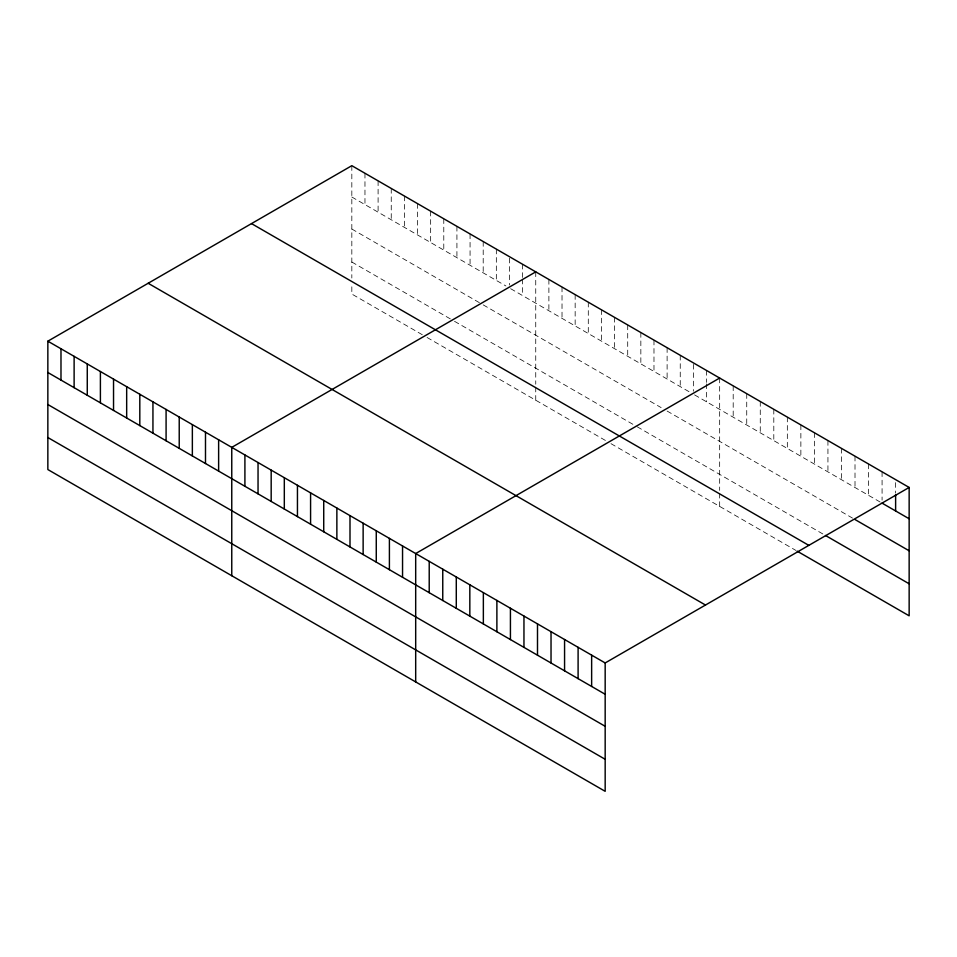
<?xml version="1.0" encoding="UTF-8"?>
<svg xmlns="http://www.w3.org/2000/svg" width="957" height="957" viewBox="0 0 957 957"><rect width="100%" height="100%" fill="white"/><g stroke="black" fill="none" stroke-linecap="round" stroke-linejoin="round"><path stroke-width="0.72" stroke-dasharray="4.79 3.59" d="M351.829 197.01L505.894 285.952M510.667 288.703L689.806 392.131M694.579 394.894L880.847 502.437M351.829 229.034L482.005 304.182M483.201 304.876L661.143 407.61M667.113 411.055L852.543 518.12M351.829 262.027L453.343 320.631M454.539 321.325L636.058 426.128M637.254 426.81L824.252 534.772M422.288 334.723L351.829 294.05L351.829 285.318M427.073 337.486L606.212 440.914M610.985 443.665L795.949 550.454M895.62 482.627L895.62 493.058M882.079 471.825L882.079 500.164M868.549 464.013L868.549 495.331M855.008 456.19L855.008 487.52M841.478 448.378L841.478 479.696M827.937 440.567L827.937 471.885M814.407 432.755L814.407 464.073M800.865 424.944L800.865 456.262M787.336 417.12L787.336 448.438M773.806 409.309L773.806 440.627M760.265 401.497L760.265 432.815M746.735 393.686L746.735 425.004M733.194 385.862L733.194 417.18M719.664 378.051L719.664 490.403M719.664 493.31L719.664 506.409M706.529 370.467L706.529 382.393M706.529 383.889L706.529 401.784M693.382 364.378L693.382 391.222M680.248 355.298L680.248 386.616M667.113 347.714L667.113 379.032M653.978 340.13L653.978 371.448M640.843 332.546L640.843 363.863M627.708 324.961L627.708 356.279M614.561 317.377L614.561 348.695M601.427 309.793L601.427 341.111M588.292 302.209L588.292 333.526M575.157 294.624L575.157 325.942M562.022 287.04L562.022 318.358M548.887 279.456L548.887 310.774M535.741 271.872L535.741 384.212M535.741 387.13L535.741 400.229M522.606 264.288L522.606 277.709M522.606 279.193L522.606 295.605M509.471 258.187L509.471 285.03M496.336 249.119L496.336 280.437M483.201 241.535L483.201 272.853M470.066 233.951L470.066 265.268M456.92 226.366L456.92 257.684M443.785 218.782L443.785 250.1M430.65 211.198L430.65 242.516M417.515 203.614L417.515 234.932M404.38 196.029L404.38 227.347M391.246 188.445L391.246 219.763M378.099 180.861L378.099 212.179M364.964 173.277L364.964 204.595M351.829 165.681L351.829 278.032"/><path stroke-width="1.44" d="M47.85 341.182L605.171 662.95L605.171 791.319L47.85 469.552L47.85 341.182L351.829 165.681L909.15 487.448L909.15 615.818L797.181 551.172M535.741 271.872L231.761 447.374L231.761 575.731M719.664 378.051L415.685 553.553L415.685 681.91M605.171 662.95L909.15 487.448M882.079 503.143L909.15 518.766M855.008 519.543L909.15 550.789M825.484 535.477L909.15 583.794M251.512 223.603L808.832 545.37M148.168 283.272L705.488 605.039M47.85 372.5L605.171 694.268M47.85 404.524L605.171 726.291M47.85 437.528L605.171 759.284M895.62 494.554L895.62 510.954M591.641 655.138L591.641 686.456M578.1 647.327L578.1 678.645M564.57 639.515L564.57 670.833M551.029 631.692L551.029 663.01M537.499 623.88L537.499 655.198M523.957 616.069L523.957 647.387M510.428 608.257L510.428 639.575M496.886 600.434L496.886 631.752M483.357 592.622L483.357 623.94M469.827 584.811L469.827 616.129M456.286 576.999L456.286 608.317M442.756 569.176L442.756 600.506M429.215 561.364L429.215 592.682M402.55 545.968L402.55 577.286M389.403 538.384L389.403 569.702M376.268 530.8L376.268 562.118M363.134 523.216L363.134 554.534M349.999 515.632L349.999 546.949M336.864 508.047L336.864 539.365M323.729 500.463L323.729 531.781M310.582 492.879L310.582 524.197M297.448 485.295L297.448 516.613M284.313 477.71L284.313 509.028M271.178 470.126L271.178 501.444M258.043 462.542L258.043 493.86M244.908 454.958L244.908 486.276M218.627 439.789L218.627 471.107M205.492 432.205L205.492 463.523M192.357 424.621L192.357 455.939M179.222 417.037L179.222 448.355M166.087 409.452L166.087 440.77M152.941 401.868L152.941 433.186M139.806 394.284L139.806 425.602M126.671 386.7L126.671 418.018M113.536 379.116L113.536 410.433M100.401 371.519L100.401 402.849M87.266 363.935L87.266 395.265M74.12 356.351L74.12 387.669M60.985 348.767L60.985 380.085"/></g></svg>
